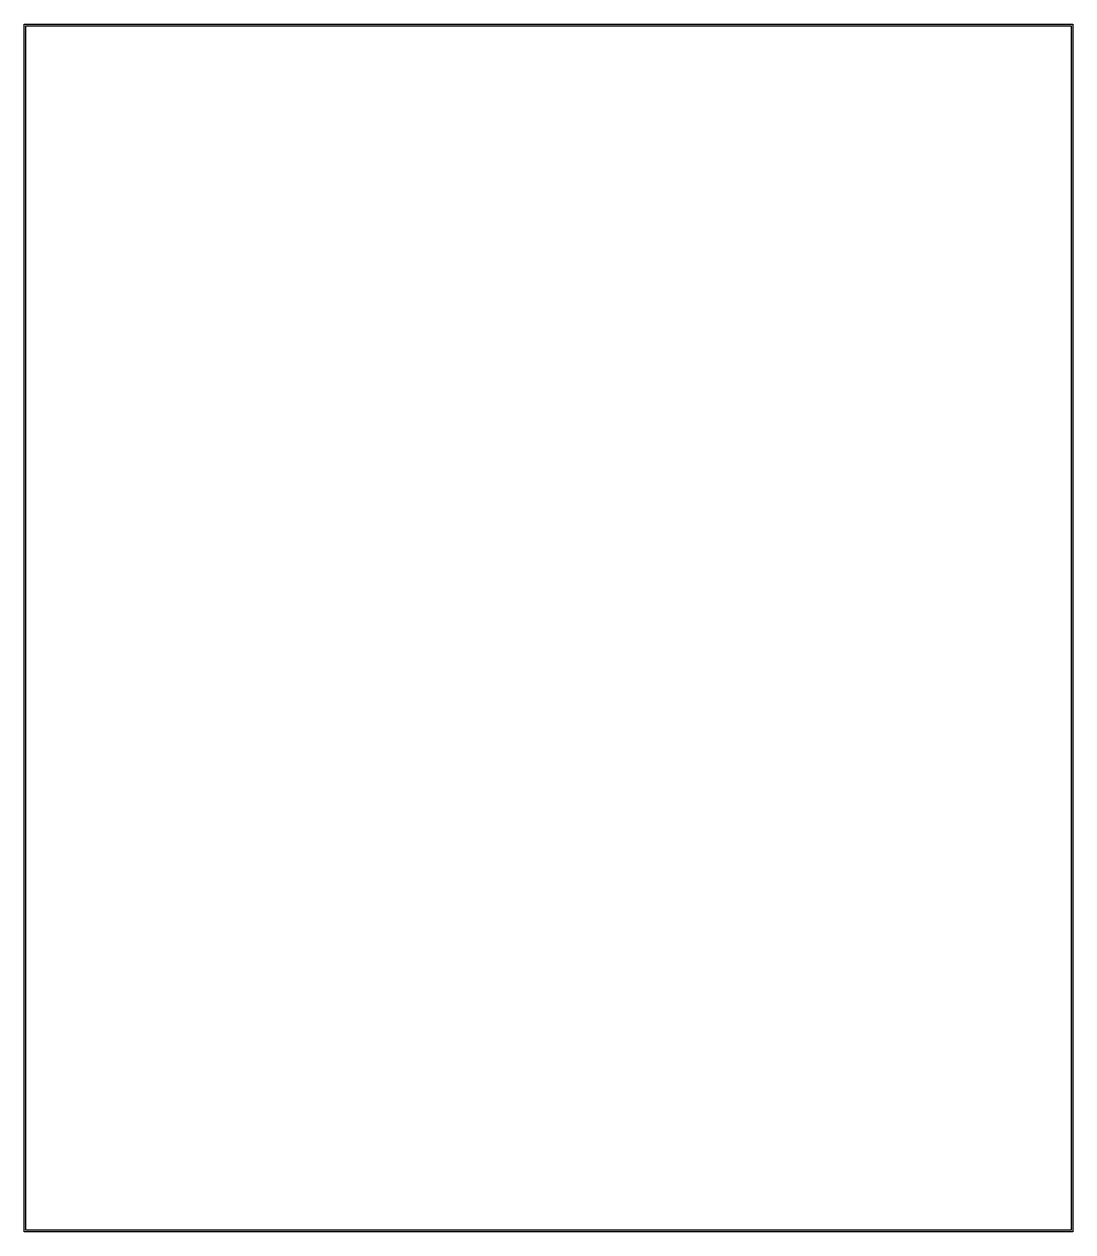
# Model space of a CAD drawing. Header units: millimetres. Extents: x -230 to 230, y -265 to 265.
import ezdxf

# ---------------------------------------------------------------- set-up
doc = ezdxf.new("R2010")
doc.units = ezdxf.units.MM
doc.layers.get('0').update_dxf_attribs({"linetype": 'CONTINUOUS'})

msp = doc.modelspace()

# ---------------------------------------------------------------- linework, layer by layer
for points in [[(-229.95, -264.9), (-229.95, 264.9), (229.94, 264.9), (229.94, -264.9)], [(229.19, -264.15), (-229.2, -264.15), (-229.2, 264.15), (229.19, 264.15)]]:
    msp.add_lwpolyline(points, close=True)

doc.saveas('drawing.dxf')
